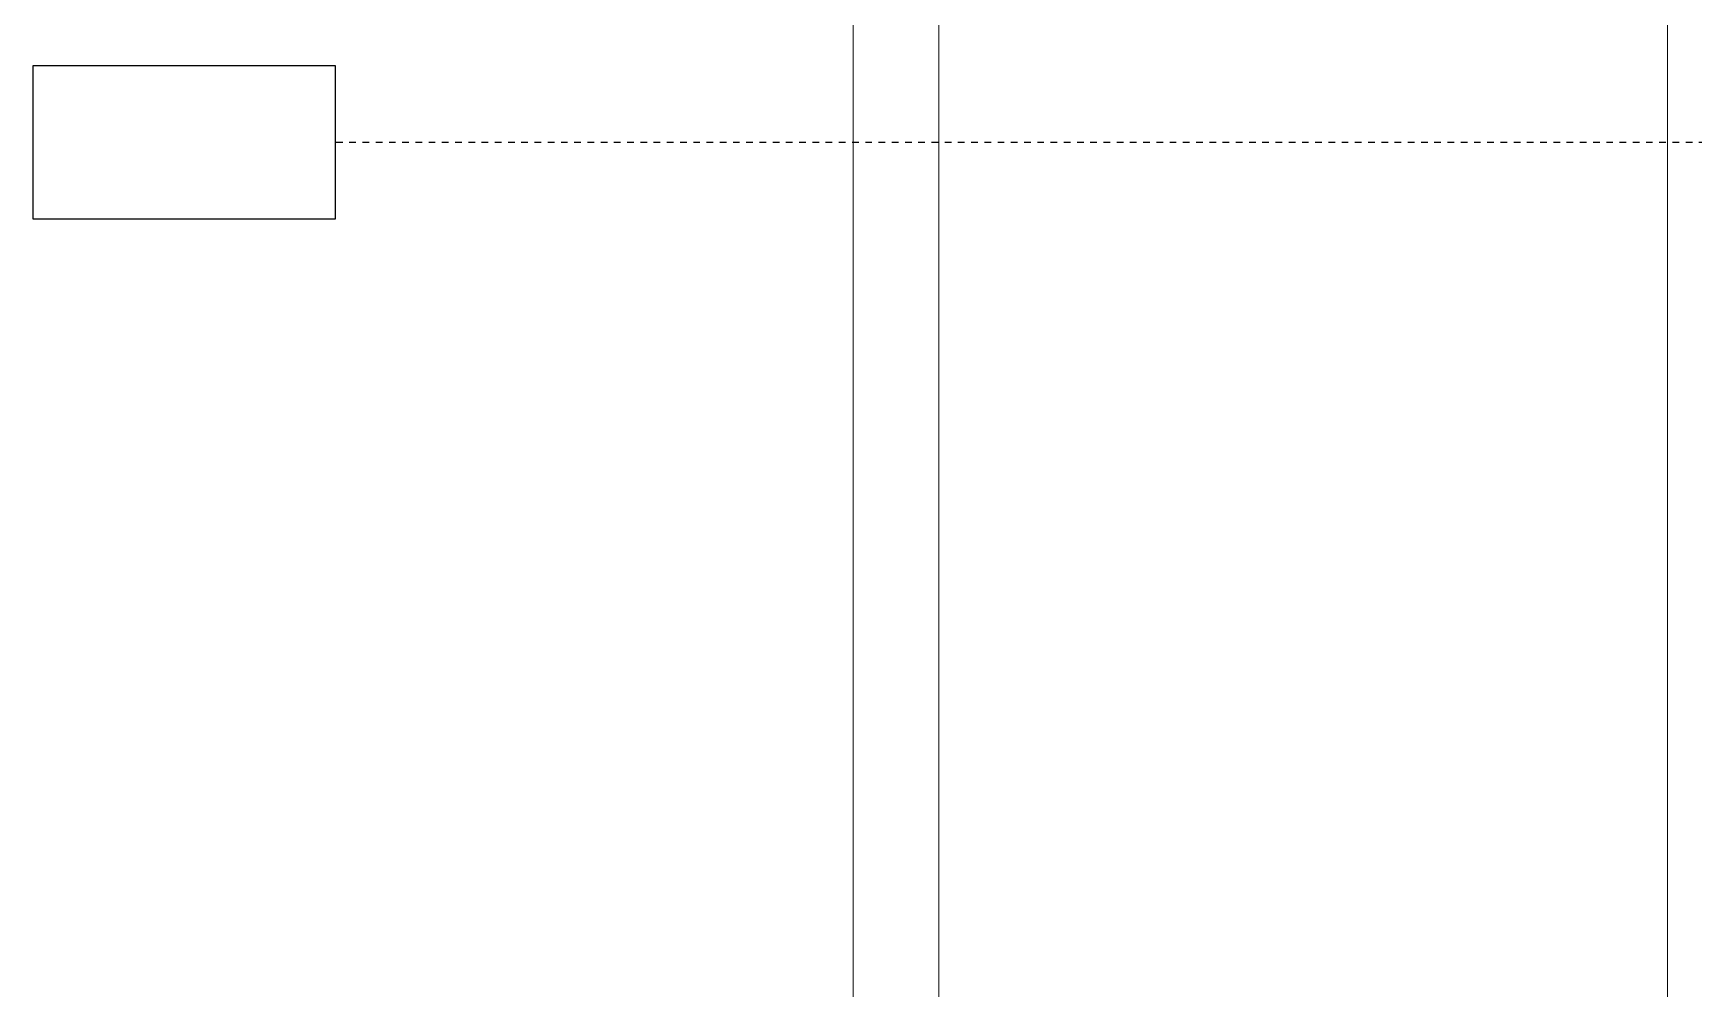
# Model space of a CAD drawing. Header units: feet. Extents: x -12372 to 90117, y -14865 to 4121.
# Drawn here: x 4638.27 to 4663.37, y 3706.67 to 3721.12 of the extents above; entities that cross this region are included whole.
import ezdxf

# ---------------------------------------------------------------- set-up
doc = ezdxf.new("R2010")
doc.units = ezdxf.units.FT
doc.header["$MEASUREMENT"] = 0
doc.linetypes.add('HIDDEN', pattern=[0.375, 0.25, -0.125])
doc.layers.add('E-HARN-COMP', color=8, linetype='Continuous')
doc.layers.add('E-TRUNK-CABLE-POS', color=6, linetype='HIDDEN')

# ---------------------------------------------------------------- blocks, each defined once
blk = doc.blocks.new('A$C47dfd34d')
at = {"lineweight": 5}
for points in [[(1.95659, 0), (1.95659, 0.41332), (2.16158, 0.41332), (2.16158, 0)], [(2.21824, 0.41332), (2.21824, 0), (2.42323, 0), (2.42323, 0.41332)], [(2.21824, 0), (2.21824, 0.41332)], [(1.96325, 0.00667), (1.96325, 0.40665), (2.15491, 0.40665), (2.15491, 0.00667)]]:
    blk.add_lwpolyline(points, close=True, dxfattribs=at)

msp = doc.modelspace()

# ---------------------------------------------------------------- linework, layer by layer
at = {"layer": 'E-HARN-COMP'}
msp.add_lwpolyline([(4642.834, 3720.634), (4642.834, 3718.309), (4638.27, 3718.309), (4638.27, 3720.634)], close=True, dxfattribs=at)
at = {"layer": 'E-TRUNK-CABLE-POS', "ltscale": 0.1}
msp.add_lwpolyline([(4672.348, 3697.936), (4672.348, 3719.471), (4642.84, 3719.471)], dxfattribs=at)

# ---------------------------------------------------------------- block references
at = {"xscale": 194.318304, "yscale": 194.318304, "zscale": 194.318304}
msp.add_blockref('A$C47dfd34d', (4231.926, 3657.779), dxfattribs=at)

doc.saveas('drawing.dxf')
